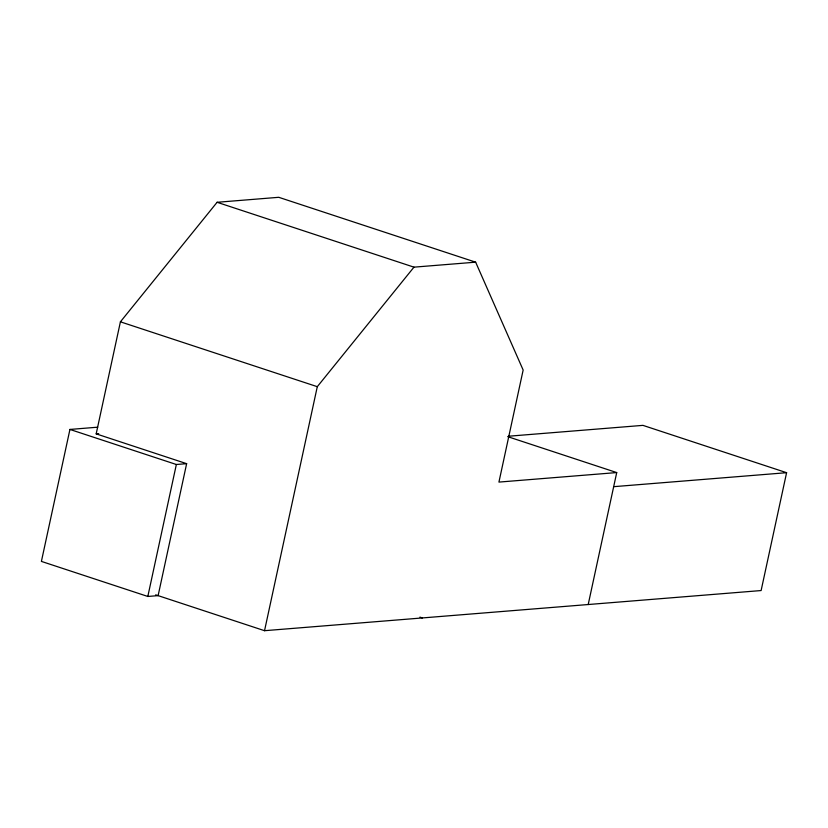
<?xml version="1.0" encoding="UTF-8"?>
<svg xmlns="http://www.w3.org/2000/svg" width="828" height="828" viewBox="0 0 828 828"><rect width="100%" height="100%" fill="white"/><g stroke="black" fill="none" stroke-linecap="round" stroke-linejoin="round"><path stroke-width="1.24" d="M97.745 427.186L69.935 429.442L41.4 561.405L147.819 596.46L158.117 595.632L186.642 463.67L96.183 433.862L120.412 321.823L217.091 202.291L278.757 197.302L475.645 262.176L523.151 370.044L498.932 482.093L616.725 472.571L588.201 604.533M147.819 596.46L176.354 464.498L186.642 463.67M155.685 594.835L264.536 630.698L317.29 386.686L413.969 267.154L475.645 262.176M508.433 436.232L642.932 425.364L786.6 472.695L761.118 590.55L264.536 630.698M96.183 433.862L98.708 433.665M613.672 486.678L786.6 472.695M217.091 202.291L413.969 267.154M507.688 436.646L616.725 472.571M120.412 321.823L317.29 386.686M69.935 429.442L176.354 464.498M419.92 617.129L422.363 617.936"/></g></svg>
